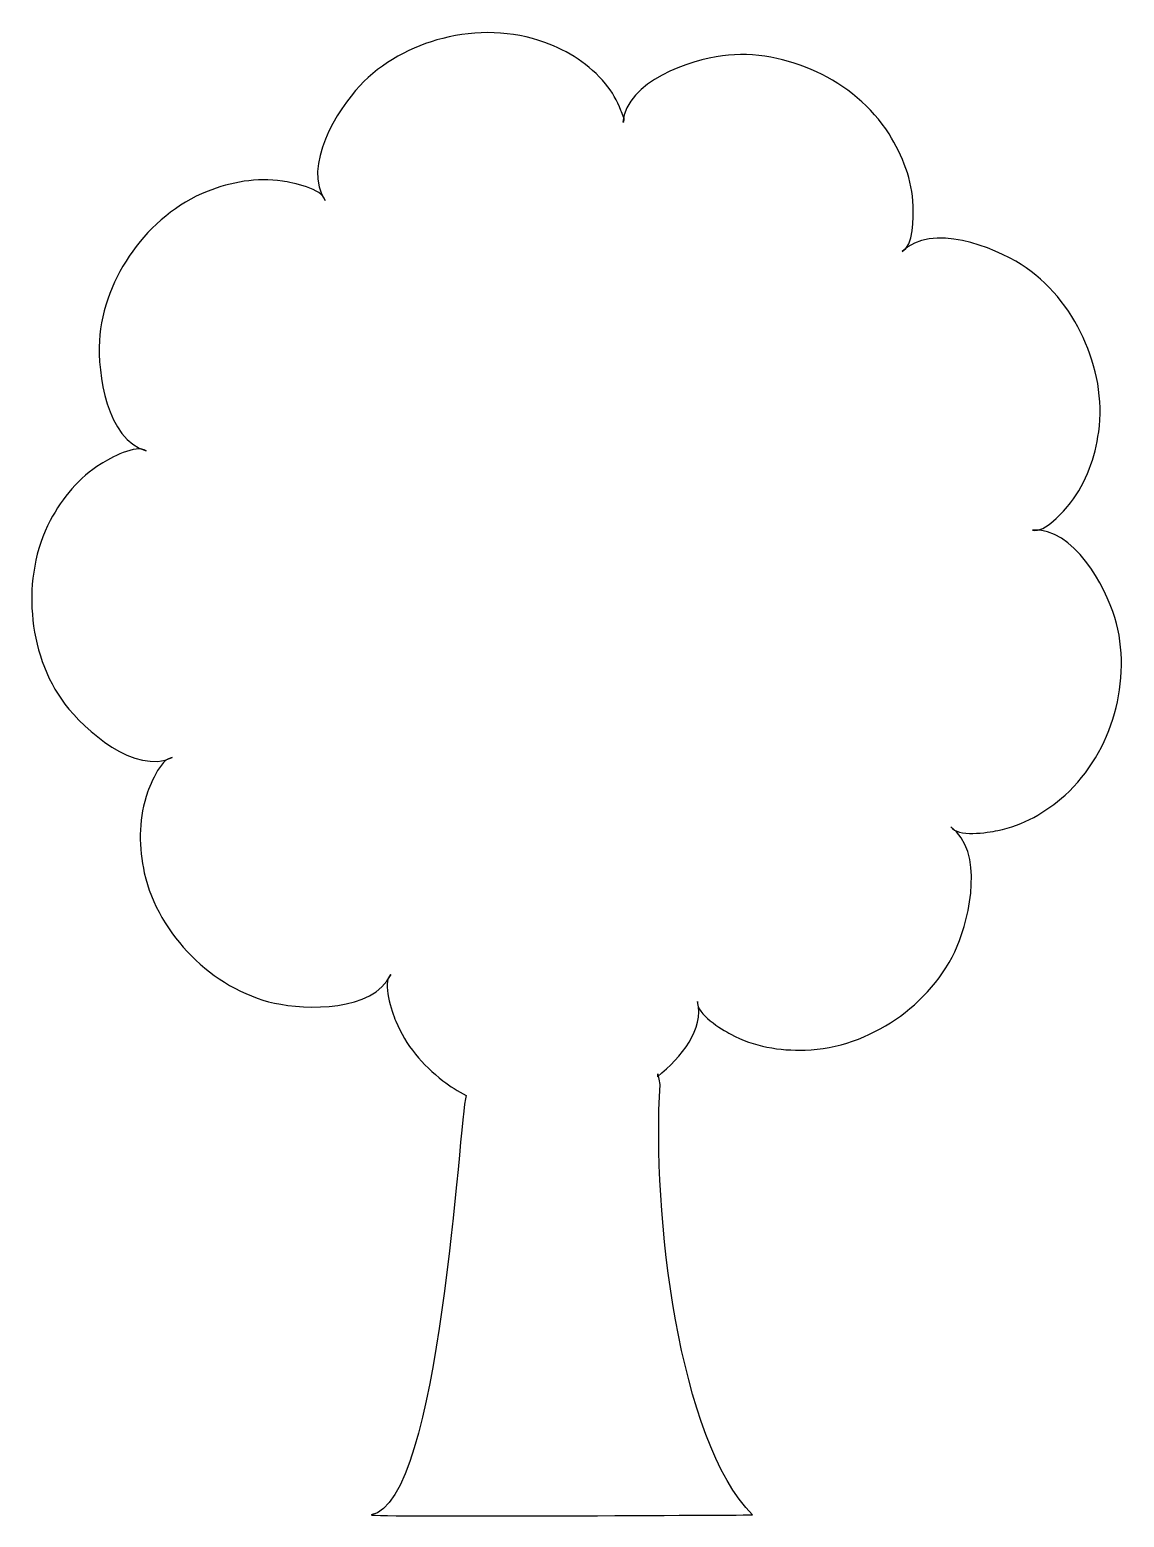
# Model space of a CAD drawing. Header units: centimetres. Extents: x -7.4 to 7.4, y -10 to 10.
import ezdxf

# ---------------------------------------------------------------- set-up
doc = ezdxf.new("R2010")
doc.units = ezdxf.units.CM
doc.header["$MEASUREMENT"] = 0
doc.layers.add('Camada 1', color=7, linetype='Continuous')

msp = doc.modelspace()

# ---------------------------------------------------------------- linework, layer by layer
at = {"layer": 'Camada 1'}
msp.add_open_spline([(1.12276, -4.1695), (1.01444, -5.88379), (1.37134, -8.95549), (2.36559, -9.94975), (2.36559, -9.94975), (2.36559, -9.94975), (-2.76164, -9.98108), (-2.76164, -9.94975), (-2.76164, -9.94975), (-1.82935, -9.79449), (-1.5808, -4.63596), (-1.48436, -4.31539), (-1.48436, -4.31539), (-1.59395, -4.25843), (-1.69912, -4.19265), (-1.79554, -4.11753), (-1.79554, -4.11753), (-2.07042, -3.90213), (-2.29769, -3.64104), (-2.43043, -3.31547), (-2.43043, -3.31547), (-2.483, -3.18903), (-2.61826, -2.80395), (-2.49679, -2.69124), (-2.49679, -2.69124), (-2.73658, -3.19276), (-3.63505, -3.16521), (-4.06207, -3.0738), (-4.06207, -3.0738), (-4.48093, -2.98175), (-4.87601, -2.74196), (-5.17655, -2.44018), (-5.17655, -2.44018), (-5.47833, -2.13715), (-5.72003, -1.74205), (-5.81017, -1.32446), (-5.81017, -1.32446), (-5.8828, -0.98384), (-5.89156, -0.63699), (-5.78511, -0.30013), (-5.78511, -0.30013), (-5.74505, -0.17178), (-5.5998, 0.21578), (-5.43388, 0.22393), (-5.43388, 0.22393), (-5.9404, -0.00835), (-6.61096, 0.59585), (-6.87768, 0.94397), (-6.87768, 0.94397), (-7.13626, 1.28396), (-7.28278, 1.72409), (-7.31533, 2.1505), (-7.31533, 2.1505), (-7.35039, 2.57439), (-7.27652, 3.0308), (-7.0749, 3.4096), (-7.0749, 3.4096), (-6.90837, 3.71765), (-6.69173, 3.98623), (-6.39243, 4.1697), (-6.39243, 4.1697), (-6.27472, 4.24545), (-5.91721, 4.44267), (-5.78386, 4.34377), (-5.78386, 4.34377), (-6.31795, 4.49466), (-6.43754, 5.39062), (-6.41436, 5.82515), (-6.41436, 5.82515), (-6.38994, 6.25401), (-6.21526, 6.68417), (-5.96668, 7.02853), (-5.96668, 7.02853), (-5.71623, 7.37416), (-5.36563, 7.67343), (-4.96491, 7.82995), (-4.96491, 7.82995), (-4.64058, 7.95769), (-4.30247, 8.01902), (-3.95312, 7.96894), (-3.95312, 7.96894), (-3.81913, 7.94703), (-3.41718, 7.87001), (-3.37961, 7.70848), (-3.37961, 7.70848), (-3.69327, 8.16806), (-3.21057, 8.93252), (-2.91378, 9.24873), (-2.91378, 9.24873), (-2.622, 9.56303), (-2.21253, 9.78218), (-1.7993, 9.88611), (-1.7993, 9.88611), (-1.3485, 10.00255), (-0.86514, 9.99067), (-0.42561, 9.83227), (-0.42561, 9.83227), (-0.11195, 9.72083), (0.17671, 9.53424), (0.38896, 9.27567), (0.38896, 9.27567), (0.4785, 9.16923), (0.54673, 9.04964), (0.59494, 8.91753), (0.59494, 8.91753), (0.61121, 8.86996), (0.67135, 8.77979), (0.62187, 8.76039), (0.62187, 8.76039), (0.67259, 9.31387), (1.53037, 9.59499), (1.9605, 9.65323), (1.9605, 9.65323), (2.39, 9.70834), (2.84019, 9.61817), (3.22711, 9.43535), (3.22711, 9.43535), (3.61345, 9.25752), (3.97218, 8.96701), (4.20009, 8.60324), (4.20009, 8.60324), (4.38477, 8.30458), (4.51063, 7.98652), (4.52442, 7.63465), (4.52442, 7.63465), (4.53133, 7.49566), (4.52818, 7.08744), (4.37541, 7.02232), (4.37541, 7.02232), (4.76985, 7.41425), (5.60884, 7.08304), (5.97699, 6.84701), (5.97699, 6.84701), (6.34137, 6.61785), (6.63064, 6.25532), (6.80974, 5.86776), (6.80974, 5.86776), (6.99005, 5.47895), (7.07898, 5.02689), (7.01884, 4.60115), (7.01884, 4.60115), (6.96875, 4.25428), (6.85795, 3.92808), (6.63879, 3.64696), (6.63879, 3.64696), (6.55304, 3.53676), (6.29195, 3.23437), (6.12851, 3.28006), (6.12851, 3.28006), (6.68451, 3.32012), (7.10525, 2.52121), (7.23423, 2.10486), (7.23423, 2.10486), (7.36194, 1.69412), (7.34567, 1.23017), (7.23172, 0.81819), (7.23172, 0.81819), (7.11528, 0.40809), (6.88609, 0.00674), (6.56553, -0.28002), (6.56553, -0.28002), (6.3038, -0.51169), (6.0058, -0.68634), (5.66142, -0.75648), (5.66142, -0.75648), (5.52556, -0.78217), (5.11921, -0.84853), (5.03155, -0.70579), (5.03155, -0.70579), (5.47983, -1.03324), (5.28764, -1.91166), (5.11545, -2.31112), (5.11545, -2.31112), (4.94953, -2.71059), (4.63835, -3.05246), (4.28709, -3.29476), (4.28709, -3.29476), (3.9371, -3.5314), (3.50506, -3.69484), (3.07305, -3.70611), (3.07305, -3.70611), (2.72494, -3.71362), (2.38495, -3.66039), (2.07441, -3.49262), (2.07441, -3.49262), (1.95109, -3.4269), (1.60671, -3.22087), (1.62488, -3.05309), (1.62488, -3.05309), (1.71942, -3.42187), (1.41263, -3.79879), (1.08706, -4.063), (1.08706, -4.063), (1.08709, -4.06306), (1.08955, -3.92971), (1.12276, -4.1695)], degree=3, knots=[0, 0, 0, 0, 0.02, 0.02, 0.02, 0.02, 0.04, 0.04, 0.04, 0.04, 0.06, 0.06, 0.06, 0.06, 0.08, 0.08, 0.08, 0.08, 0.1, 0.1, 0.1, 0.1, 0.12, 0.12, 0.12, 0.12, 0.14, 0.14, 0.14, 0.14, 0.16, 0.16, 0.16, 0.16, 0.18, 0.18, 0.18, 0.18, 0.2, 0.2, 0.2, 0.2, 0.22, 0.22, 0.22, 0.22, 0.24, 0.24, 0.24, 0.24, 0.26, 0.26, 0.26, 0.26, 0.28, 0.28, 0.28, 0.28, 0.3, 0.3, 0.3, 0.3, 0.32, 0.32, 0.32, 0.32, 0.34, 0.34, 0.34, 0.34, 0.36, 0.36, 0.36, 0.36, 0.38, 0.38, 0.38, 0.38, 0.4, 0.4, 0.4, 0.4, 0.42, 0.42, 0.42, 0.42, 0.44, 0.44, 0.44, 0.44, 0.46, 0.46, 0.46, 0.46, 0.48, 0.48, 0.48, 0.48, 0.5, 0.5, 0.5, 0.5, 0.52, 0.52, 0.52, 0.52, 0.54, 0.54, 0.54, 0.54, 0.56, 0.56, 0.56, 0.56, 0.58, 0.58, 0.58, 0.58, 0.6, 0.6, 0.6, 0.6, 0.62, 0.62, 0.62, 0.62, 0.64, 0.64, 0.64, 0.64, 0.66, 0.66, 0.66, 0.66, 0.68, 0.68, 0.68, 0.68, 0.7, 0.7, 0.7, 0.7, 0.72, 0.72, 0.72, 0.72, 0.74, 0.74, 0.74, 0.74, 0.76, 0.76, 0.76, 0.76, 0.78, 0.78, 0.78, 0.78, 0.8, 0.8, 0.8, 0.8, 0.82, 0.82, 0.82, 0.82, 0.84, 0.84, 0.84, 0.84, 0.86, 0.86, 0.86, 0.86, 0.88, 0.88, 0.88, 0.88, 0.9, 0.9, 0.9, 0.9, 0.92, 0.92, 0.92, 0.92, 0.94, 0.94, 0.94, 0.94, 0.96, 0.96, 0.96, 0.96, 1, 1, 1, 1], dxfattribs=at)

doc.saveas('drawing.dxf')
